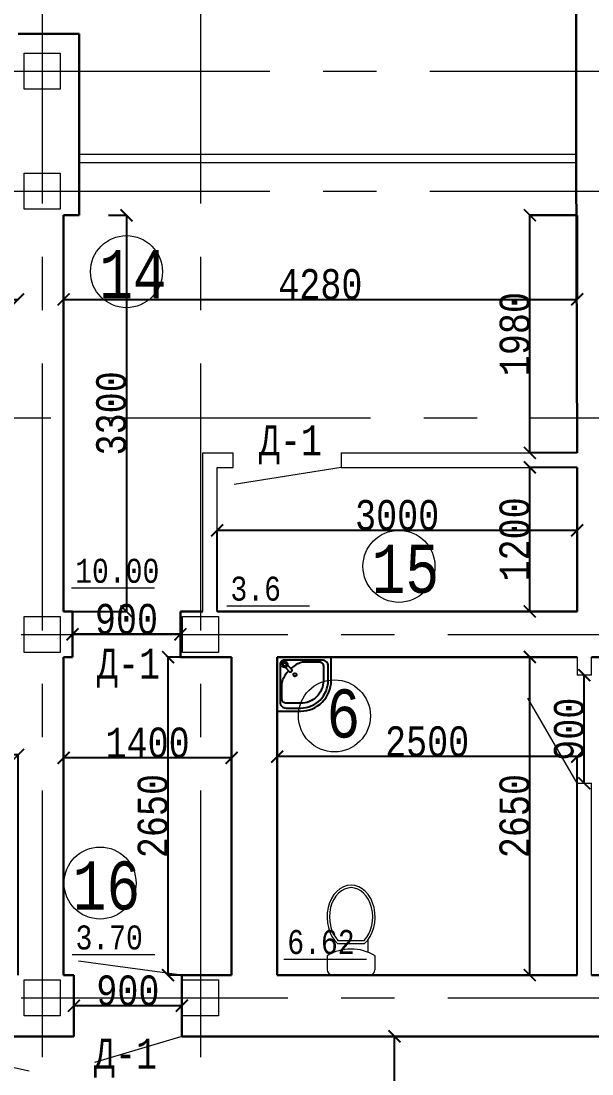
# Model space of a CAD drawing. Header units: millimetres. Extents: x -689206 to 4969298, y -1019800 to 703299.
# Drawn here: x 392373 to 397132, y -618036 to -609266 of the extents above; entities that cross this region are included whole.
import ezdxf

# ---------------------------------------------------------------- set-up
doc = ezdxf.new("R2010")
doc.units = ezdxf.units.MM
doc.linetypes.add('JIS_02_4.0', pattern=[5.5, 4, -1.5])
doc.linetypes.add('осеваяX2', pattern=[101.6, 63.5, -12.7, 12.7, -12.7])
for name, color, linetype in [('SANTEH', 7, 'Continuous'), ('Сантехника', 7, 'Continuous'), ('четотам', 7, 'Continuous')]:
    doc.layers.add(name, color=color, linetype=linetype)
for name, color, linetype, lineweight in [('WC', 170, 'Continuous', 9), ('несущие', 7, 'Continuous', 30), ('ОКНА', 250, 'Continuous', 20), ('ПЕРЕГОРОДКИ', 252, 'Continuous', 9), ('РАЗМЕРЫ', 7, 'Continuous', 9), ('сваи', 7, 'JIS_02_4.0', 30), ('стены', 7, 'Continuous', 20)]:
    doc.layers.add(name, color=color, linetype=linetype, lineweight=lineweight)
doc.styles.add('Аннотативный', font='isocteur.ttf', dxfattribs={"width": 0.7, "height": 250})
doc.dimstyles.new('Аннотативный', dxfattribs={"dimscale": 0, "dimtxt": 250, "dimasz": 100, "dimexe": 1.25, "dimexo": 0.625, "dimtad": 1, "dimdec": 0, "dimtxsty": 'Аннотативный', "dimblk": 'ARCHTICK', "dimcen": 2.5, "dimadec": 0, "dimazin": 0, "dimtfac": 1, "dimtdec": 0, "dimtmove": 0, "dimatfit": 3, "dimfxl": 1, "dimarcsym": 0})

# ---------------------------------------------------------------- blocks, each defined once
blk = doc.blocks.new('_ArchTick')
at = {"color": 0, "linetype": 'ByBlock', "const_width": 0.15}
blk.add_lwpolyline([(-0.5, -0.5), (0.5, 0.5)], dxfattribs=at)
blk = doc.blocks.new('*D3698')
at = {"layer": 'Defpoints', "color": 0, "lineweight": 0, "transparency": 16777216}
for p in [(388947.9, -611584.4), (392347.9, -611584.4), (392347.9, -611584.4)]:
    blk.add_point(p, dxfattribs=at)
at = {"layer": 'стены', "color": 0, "lineweight": -2, "transparency": 16777216}
for p, q in [((388947.9, -611584.4), (392347.9, -611584.4)), ((388947.9, -611585), (388947.9, -611585.6)), ((392347.9, -611583.8), (392347.9, -611583.1))]:
    blk.add_line(p, q, dxfattribs=at)
at = {"layer": 'стены', "color": 0, "lineweight": -2, "transparency": 16777216, "xscale": 100, "yscale": 100, "zscale": 100, "rotation": 180}
blk.add_blockref('_ArchTick', (388947.9, -611584.4), dxfattribs=at)
at = {"layer": 'стены', "color": 0, "lineweight": -2, "transparency": 16777216, "xscale": 100, "yscale": 100, "zscale": 100}
blk.add_blockref('_ArchTick', (392347.9, -611584.4), dxfattribs=at)
at = {"layer": 'стены', "color": 0, "lineweight": 5, "transparency": 16777216, "insert": (390647.9, -611458.8), "char_height": 250, "attachment_point": 5, "style": 'Аннотативный'}
blk.add_mtext('3400', dxfattribs=at)
blk = doc.blocks.new('*D3716')
at = {"layer": 'Defpoints', "color": 0, "lineweight": 0, "transparency": 16777216}
for p in [(392727.9, -610883.6), (397007.9, -610883.6), (397007.9, -611584.4)]:
    blk.add_point(p, dxfattribs=at)
at = {"layer": 'РАЗМЕРЫ', "color": 0, "lineweight": -2, "transparency": 16777216}
for p, q in [((392727.9, -610884.3), (392727.9, -611585.6)), ((397007.9, -610884.3), (397007.9, -611585.6)), ((392727.9, -611584.4), (397007.9, -611584.4))]:
    blk.add_line(p, q, dxfattribs=at)
at = {"layer": 'РАЗМЕРЫ', "color": 0, "lineweight": -2, "transparency": 16777216, "xscale": 100, "yscale": 100, "zscale": 100, "rotation": 180}
blk.add_blockref('_ArchTick', (392727.9, -611584.4), dxfattribs=at)
at = {"layer": 'РАЗМЕРЫ', "color": 0, "lineweight": -2, "transparency": 16777216, "xscale": 100, "yscale": 100, "zscale": 100}
blk.add_blockref('_ArchTick', (397007.9, -611584.4), dxfattribs=at)
at = {"layer": 'РАЗМЕРЫ', "color": 0, "lineweight": 5, "transparency": 16777216, "insert": (394867.9, -611458.8), "char_height": 250, "attachment_point": 5, "style": 'Аннотативный'}
blk.add_mtext('4280', dxfattribs=at)
blk = doc.blocks.new('*D3628')
at = {"layer": 'Defpoints', "color": 0, "lineweight": 0, "transparency": 16777216}
for p in [(394507.9, -614563.6), (396613.7, -614563.6), (394507.9, -617213.1)]:
    blk.add_point(p, dxfattribs=at)
at = {"layer": 'ОКНА', "color": 0, "lineweight": -2, "transparency": 16777216}
for p, q in [((394508.6, -614563.6), (396614.9, -614563.6)), ((396613.7, -617213.1), (396613.7, -614563.6)), ((394508.6, -617213.1), (396614.9, -617213.1))]:
    blk.add_line(p, q, dxfattribs=at)
at = {"layer": 'ОКНА', "color": 0, "lineweight": -2, "transparency": 16777216, "xscale": 100, "yscale": 100, "zscale": 100}
for p, rotation in [((396613.7, -614563.6), 90), ((396613.7, -617213.1), 270)]:
    blk.add_blockref('_ArchTick', p, dxfattribs=dict(at, rotation=rotation))
at = {"layer": 'ОКНА', "color": 0, "lineweight": 5, "transparency": 16777216, "insert": (396488.1, -615888.4), "char_height": 250, "attachment_point": 5, "rotation": 90, "style": 'Аннотативный'}
blk.add_mtext('2650', dxfattribs=at)
blk = doc.blocks.new('*D3629')
at = {"layer": 'Defpoints', "color": 0, "lineweight": 0, "transparency": 16777216}
for p in [(394507.9, -615393.3), (394507.9, -617213.1), (397007.9, -617213.1)]:
    blk.add_point(p, dxfattribs=at)
at = {"layer": 'ОКНА', "color": 0, "lineweight": -2, "transparency": 16777216}
for p, q in [((394507.9, -617212.5), (394507.9, -615392.1)), ((397007.9, -615393.3), (394507.9, -615393.3)), ((397007.9, -617212.5), (397007.9, -615392.1))]:
    blk.add_line(p, q, dxfattribs=at)
at = {"layer": 'ОКНА', "color": 0, "lineweight": -2, "transparency": 16777216, "xscale": 100, "yscale": 100, "zscale": 100, "rotation": 180}
blk.add_blockref('_ArchTick', (394507.9, -615393.3), dxfattribs=at)
at = {"layer": 'ОКНА', "color": 0, "lineweight": -2, "transparency": 16777216, "xscale": 100, "yscale": 100, "zscale": 100}
blk.add_blockref('_ArchTick', (397007.9, -615393.3), dxfattribs=at)
at = {"layer": 'ОКНА', "color": 0, "lineweight": 5, "transparency": 16777216, "insert": (395757.9, -615267.7), "char_height": 250, "attachment_point": 5, "style": 'Аннотативный'}
blk.add_mtext('2500', dxfattribs=at)
blk = doc.blocks.new('*D3613')
at = {"layer": 'Defpoints', "color": 0, "lineweight": 0, "transparency": 16777216}
for p in [(390942.9, -615378.8), (390942.9, -617213.1), (392347.9, -617213.1)]:
    blk.add_point(p, dxfattribs=at)
at = {"layer": 'ПЕРЕГОРОДКИ', "color": 0, "lineweight": -2, "transparency": 16777216}
for p, q in [((390942.9, -617212.5), (390942.9, -615377.6)), ((392347.9, -615378.8), (390942.9, -615378.8)), ((392347.9, -617212.5), (392347.9, -615377.6))]:
    blk.add_line(p, q, dxfattribs=at)
at = {"layer": 'ПЕРЕГОРОДКИ', "color": 0, "lineweight": -2, "transparency": 16777216, "xscale": 100, "yscale": 100, "zscale": 100, "rotation": 180}
blk.add_blockref('_ArchTick', (390942.9, -615378.8), dxfattribs=at)
at = {"layer": 'ПЕРЕГОРОДКИ', "color": 0, "lineweight": -2, "transparency": 16777216, "xscale": 100, "yscale": 100, "zscale": 100}
blk.add_blockref('_ArchTick', (392347.9, -615378.8), dxfattribs=at)
at = {"layer": 'ПЕРЕГОРОДКИ', "color": 0, "lineweight": 5, "transparency": 16777216, "insert": (391700.2, -615253.2), "char_height": 250, "attachment_point": 5, "style": 'Аннотативный'}
blk.add_mtext('1400', dxfattribs=at)
blk = doc.blocks.new('*D3614')
at = {"layer": 'Defpoints', "color": 0, "lineweight": 0, "transparency": 16777216}
for p in [(394127.9, -614563.6), (393597.9, -617213.1), (394127.9, -617213.1)]:
    blk.add_point(p, dxfattribs=at)
at = {"layer": 'ПЕРЕГОРОДКИ', "color": 0, "lineweight": -2, "transparency": 16777216}
for p, q in [((394127.3, -614563.6), (393596.6, -614563.6)), ((393597.9, -614563.6), (393597.9, -617213.1)), ((394127.3, -617213.1), (393596.6, -617213.1))]:
    blk.add_line(p, q, dxfattribs=at)
at = {"layer": 'ПЕРЕГОРОДКИ', "color": 0, "lineweight": -2, "transparency": 16777216, "xscale": 100, "yscale": 100, "zscale": 100}
for p, rotation in [((393597.9, -614563.6), 90), ((393597.9, -617213.1), 270)]:
    blk.add_blockref('_ArchTick', p, dxfattribs=dict(at, rotation=rotation))
at = {"layer": 'ПЕРЕГОРОДКИ', "color": 0, "lineweight": 5, "transparency": 16777216, "insert": (393472.2, -615888.4), "char_height": 250, "attachment_point": 5, "rotation": 90, "style": 'Аннотативный'}
blk.add_mtext('2650', dxfattribs=at)
blk = doc.blocks.new('*D3615')
at = {"layer": 'Defpoints', "color": 0, "lineweight": 0, "transparency": 16777216}
for p in [(392727.9, -615403.3), (392727.9, -617213.1), (394127.9, -617213.1)]:
    blk.add_point(p, dxfattribs=at)
at = {"layer": 'ПЕРЕГОРОДКИ', "color": 0, "lineweight": -2, "transparency": 16777216}
for p, q in [((392727.9, -617212.5), (392727.9, -615402.1)), ((394127.9, -615403.3), (392727.9, -615403.3)), ((394127.9, -617212.5), (394127.9, -615402.1))]:
    blk.add_line(p, q, dxfattribs=at)
at = {"layer": 'ПЕРЕГОРОДКИ', "color": 0, "lineweight": -2, "transparency": 16777216, "xscale": 100, "yscale": 100, "zscale": 100, "rotation": 180}
blk.add_blockref('_ArchTick', (392727.9, -615403.3), dxfattribs=at)
at = {"layer": 'ПЕРЕГОРОДКИ', "color": 0, "lineweight": -2, "transparency": 16777216, "xscale": 100, "yscale": 100, "zscale": 100}
blk.add_blockref('_ArchTick', (394127.9, -615403.3), dxfattribs=at)
at = {"layer": 'ПЕРЕГОРОДКИ', "color": 0, "lineweight": 5, "transparency": 16777216, "insert": (393427.9, -615277.7), "char_height": 250, "attachment_point": 5, "style": 'Аннотативный'}
blk.add_mtext('1400', dxfattribs=at)
blk = doc.blocks.new('*D3638')
at = {"layer": 'Defpoints', "color": 0, "linetype": 'ByBlock', "lineweight": 0, "transparency": 16777216}
for p in [(392813.3, -617468.1), (392813.3, -617468.1), (393713.3, -617468.1)]:
    blk.add_point(p, dxfattribs=at)
at = {"layer": 'РАЗМЕРЫ', "color": 0, "linetype": 'ByBlock', "lineweight": -2, "transparency": 16777216}
for p, q in [((392813.3, -617467.5), (392813.3, -617466.8)), ((393713.3, -617468.1), (392813.3, -617468.1)), ((393713.3, -617467.5), (393713.3, -617466.8))]:
    blk.add_line(p, q, dxfattribs=at)
at = {"layer": 'РАЗМЕРЫ', "color": 0, "linetype": 'ByBlock', "lineweight": -2, "transparency": 16777216, "xscale": 100, "yscale": 100, "zscale": 100, "rotation": 180}
blk.add_blockref('_ArchTick', (392813.3, -617468.1), dxfattribs=at)
at = {"layer": 'РАЗМЕРЫ', "color": 0, "linetype": 'ByBlock', "lineweight": -2, "transparency": 16777216, "xscale": 100, "yscale": 100, "zscale": 100}
blk.add_blockref('_ArchTick', (393713.3, -617468.1), dxfattribs=at)
at = {"layer": 'РАЗМЕРЫ', "color": 0, "linetype": 'ByBlock', "lineweight": 5, "transparency": 16777216, "insert": (393263.3, -617342.5), "char_height": 250, "attachment_point": 5, "style": 'Аннотативный'}
blk.add_mtext('900', dxfattribs=at)
blk = doc.blocks.new('*D3640')
at = {"layer": 'Defpoints', "color": 0, "linetype": 'ByBlock', "lineweight": 0, "transparency": 16777216}
for p in [(392801.9, -614373.6), (392801.9, -614375.7), (393701.9, -614375.7)]:
    blk.add_point(p, dxfattribs=at)
at = {"layer": 'РАЗМЕРЫ', "color": 0, "linetype": 'ByBlock', "lineweight": -2, "transparency": 16777216}
for p, q in [((392801.9, -614375), (392801.9, -614372.4)), ((393701.9, -614373.6), (392801.9, -614373.6)), ((393701.9, -614375), (393701.9, -614372.4))]:
    blk.add_line(p, q, dxfattribs=at)
at = {"layer": 'РАЗМЕРЫ', "color": 0, "linetype": 'ByBlock', "lineweight": -2, "transparency": 16777216, "xscale": 100, "yscale": 100, "zscale": 100, "rotation": 180}
blk.add_blockref('_ArchTick', (392801.9, -614373.6), dxfattribs=at)
at = {"layer": 'РАЗМЕРЫ', "color": 0, "linetype": 'ByBlock', "lineweight": -2, "transparency": 16777216, "xscale": 100, "yscale": 100, "zscale": 100}
blk.add_blockref('_ArchTick', (393701.9, -614373.6), dxfattribs=at)
at = {"layer": 'РАЗМЕРЫ', "color": 0, "linetype": 'ByBlock', "lineweight": 5, "transparency": 16777216, "insert": (393251.9, -614248), "char_height": 250, "attachment_point": 5, "style": 'Аннотативный'}
blk.add_mtext('900', dxfattribs=at)
blk = doc.blocks.new('*D3641')
at = {"layer": 'Defpoints', "color": 0, "linetype": 'ByBlock', "lineweight": 0, "transparency": 16777216}
for p in [(397067.9, -614714.6), (397067.9, -614714.6), (397067.9, -615614.6)]:
    blk.add_point(p, dxfattribs=at)
at = {"layer": 'РАЗМЕРЫ', "color": 0, "linetype": 'ByBlock', "lineweight": -2, "transparency": 16777216}
for p, q in [((397067.9, -615614.6), (397067.9, -614714.6)), ((397068.6, -614714.6), (397069.2, -614714.6)), ((397068.6, -615614.6), (397069.2, -615614.6))]:
    blk.add_line(p, q, dxfattribs=at)
at = {"layer": 'РАЗМЕРЫ', "color": 0, "linetype": 'ByBlock', "lineweight": -2, "transparency": 16777216, "xscale": 100, "yscale": 100, "zscale": 100}
for p, rotation in [((397067.9, -614714.6), 90), ((397067.9, -615614.6), 270)]:
    blk.add_blockref('_ArchTick', p, dxfattribs=dict(at, rotation=rotation))
at = {"layer": 'РАЗМЕРЫ', "color": 0, "linetype": 'ByBlock', "lineweight": 5, "transparency": 16777216, "insert": (396942.3, -615164.6), "char_height": 250, "attachment_point": 5, "rotation": 90, "style": 'Аннотативный'}
blk.add_mtext('900', dxfattribs=at)
blk = doc.blocks.new('*D3728')
at = {"layer": 'Defpoints', "color": 0, "linetype": 'ByBlock', "lineweight": 9, "transparency": 16777216}
for p in [(393102.5, -610883.6), (392727.9, -614183.6), (393251.9, -614183.6)]:
    blk.add_point(p, dxfattribs=at)
at = {"layer": 'РАЗМЕРЫ', "color": 0, "linetype": 'ByBlock', "lineweight": -2, "transparency": 16777216}
for p, q in [((393103.2, -610883.6), (393253.2, -610883.6)), ((393251.9, -610883.6), (393251.9, -614183.6)), ((392728.6, -614183.6), (393253.2, -614183.6))]:
    blk.add_line(p, q, dxfattribs=at)
at = {"layer": 'РАЗМЕРЫ', "color": 0, "linetype": 'ByBlock', "lineweight": -2, "transparency": 16777216, "xscale": 100, "yscale": 100, "zscale": 100}
for p, rotation in [((393251.9, -610883.6), 90), ((393251.9, -614183.6), 270)]:
    blk.add_blockref('_ArchTick', p, dxfattribs=dict(at, rotation=rotation))
at = {"layer": 'РАЗМЕРЫ', "color": 0, "linetype": 'ByBlock', "lineweight": 5, "transparency": 16777216, "insert": (393126.3, -612533.6), "char_height": 250, "attachment_point": 5, "rotation": 90, "style": 'Аннотативный'}
blk.add_mtext('3300', dxfattribs=at)
blk = doc.blocks.new('*D3729')
at = {"layer": 'Defpoints', "color": 0, "linetype": 'ByBlock', "lineweight": 9, "transparency": 16777216}
for p in [(396614.9, -610883.6), (396811.4, -610883.6), (397007.9, -612863.6)]:
    blk.add_point(p, dxfattribs=at)
at = {"layer": 'РАЗМЕРЫ', "color": 0, "linetype": 'ByBlock', "lineweight": -2, "transparency": 16777216}
for p, q in [((396810.8, -610883.6), (396613.7, -610883.6)), ((396614.9, -612863.6), (396614.9, -610883.6)), ((397007.3, -612863.6), (396613.7, -612863.6))]:
    blk.add_line(p, q, dxfattribs=at)
at = {"layer": 'РАЗМЕРЫ', "color": 0, "linetype": 'ByBlock', "lineweight": -2, "transparency": 16777216, "xscale": 100, "yscale": 100, "zscale": 100}
for p, rotation in [((396614.9, -610883.6), 90), ((396614.9, -612863.6), 270)]:
    blk.add_blockref('_ArchTick', p, dxfattribs=dict(at, rotation=rotation))
at = {"layer": 'РАЗМЕРЫ', "color": 0, "linetype": 'ByBlock', "lineweight": 5, "transparency": 16777216, "insert": (396489.3, -611873.6), "char_height": 250, "attachment_point": 5, "rotation": 90, "style": 'Аннотативный'}
blk.add_mtext('1980', dxfattribs=at)
blk = doc.blocks.new('*D3730')
at = {"layer": 'Defpoints', "color": 0, "linetype": 'ByBlock', "lineweight": 0, "transparency": 16777216}
for p in [(396613.7, -612983.6), (397007.9, -612983.6), (397007.9, -614183.6)]:
    blk.add_point(p, dxfattribs=at)
at = {"layer": 'РАЗМЕРЫ', "color": 0, "linetype": 'ByBlock', "lineweight": -2, "transparency": 16777216}
for p, q in [((397007.3, -612983.6), (396612.4, -612983.6)), ((396613.7, -614183.6), (396613.7, -612983.6)), ((397007.3, -614183.6), (396612.4, -614183.6))]:
    blk.add_line(p, q, dxfattribs=at)
at = {"layer": 'РАЗМЕРЫ', "color": 0, "linetype": 'ByBlock', "lineweight": -2, "transparency": 16777216, "xscale": 100, "yscale": 100, "zscale": 100}
for p, rotation in [((396613.7, -612983.6), 90), ((396613.7, -614183.6), 270)]:
    blk.add_blockref('_ArchTick', p, dxfattribs=dict(at, rotation=rotation))
at = {"layer": 'РАЗМЕРЫ', "color": 0, "linetype": 'ByBlock', "lineweight": 5, "transparency": 16777216, "insert": (396488.1, -613583.6), "char_height": 250, "attachment_point": 5, "rotation": 90, "style": 'Аннотативный'}
blk.add_mtext('1200', dxfattribs=at)
blk = doc.blocks.new('*D3731')
at = {"layer": 'Defpoints', "color": 0, "linetype": 'ByBlock', "lineweight": 0, "transparency": 16777216}
for p in [(394007.9, -613508), (394007.9, -614183.6), (397007.9, -614183.6)]:
    blk.add_point(p, dxfattribs=at)
at = {"layer": 'РАЗМЕРЫ', "color": 0, "linetype": 'ByBlock', "lineweight": -2, "transparency": 16777216}
for p, q in [((394007.9, -614183), (394007.9, -613506.8)), ((397007.9, -613508), (394007.9, -613508)), ((397007.9, -614183), (397007.9, -613506.8))]:
    blk.add_line(p, q, dxfattribs=at)
at = {"layer": 'РАЗМЕРЫ', "color": 0, "linetype": 'ByBlock', "lineweight": -2, "transparency": 16777216, "xscale": 100, "yscale": 100, "zscale": 100, "rotation": 180}
blk.add_blockref('_ArchTick', (394007.9, -613508), dxfattribs=at)
at = {"layer": 'РАЗМЕРЫ', "color": 0, "linetype": 'ByBlock', "lineweight": -2, "transparency": 16777216, "xscale": 100, "yscale": 100, "zscale": 100}
blk.add_blockref('_ArchTick', (397007.9, -613508), dxfattribs=at)
at = {"layer": 'РАЗМЕРЫ', "color": 0, "linetype": 'ByBlock', "lineweight": 5, "transparency": 16777216, "insert": (395507.9, -613382.4), "char_height": 250, "attachment_point": 5, "style": 'Аннотативный'}
blk.add_mtext('3000', dxfattribs=at)
blk = doc.blocks.new('*D3764')
at = {"layer": 'Defpoints', "color": 0, "linetype": 'ByBlock', "lineweight": 0, "ltscale": 35, "transparency": 16777216}
for p in [(395486.5, -617723.1), (395663.5, -617723.1), (395663.5, -619162.1)]:
    blk.add_point(p, dxfattribs=at)
at = {"layer": 'РАЗМЕРЫ', "color": 0, "linetype": 'ByBlock', "lineweight": -2, "ltscale": 35, "transparency": 16777216}
for p, q in [((395662.9, -617723.1), (395485.3, -617723.1)), ((395486.5, -619162.1), (395486.5, -617723.1)), ((395662.9, -619162.1), (395485.3, -619162.1))]:
    blk.add_line(p, q, dxfattribs=at)
at = {"layer": 'РАЗМЕРЫ', "color": 0, "linetype": 'ByBlock', "lineweight": -2, "ltscale": 35, "transparency": 16777216, "xscale": 100, "yscale": 100, "zscale": 100}
for p, rotation in [((395486.5, -617723.1), 90), ((395486.5, -619162.1), 270)]:
    blk.add_blockref('_ArchTick', p, dxfattribs=dict(at, rotation=rotation))
at = {"layer": 'РАЗМЕРЫ', "color": 0, "linetype": 'ByBlock', "lineweight": 5, "ltscale": 35, "transparency": 16777216, "insert": (395360.9, -618442.6), "char_height": 250, "attachment_point": 5, "rotation": 90, "style": 'Аннотативный'}
blk.add_mtext('1439', dxfattribs=at)
blk = doc.blocks.new('unitaz')
at = {"ltscale": 150}
for p, q in [((295.7, 142.2), (190.1, 142.3)), ((293, -140.3), (190.9, -140.2))]:
    blk.add_line(p, q, dxfattribs=at)
for p, q in [((263.5, 112.9), (263.5, -113.1)), ((289.4, 109.6), (289.4, -109.8))]:
    blk.add_line(p, q)
blk.add_lwpolyline([(161.5, 200), (50.1, 200, 0.414214), (0, 150), (0, -150, 0.414214), (49.9, -200), (161.4, -200)], format="xyb", dxfattribs=at)
blk.add_arc((-168.6, 0), 385.9, 328.76769, 31.20264, dxfattribs=at)
for major_axis, ratio, start_param, end_param in [((266.4, -0.1), 0.753407, 3.739816, 8.826911), ((245, -0.1), 0.734694, 3.796966, 8.769752)]:
    blk.add_ellipse((483.6, -0.1), major_axis=major_axis, ratio=ratio, start_param=start_param, end_param=end_param, dxfattribs=at)
blk = doc.blocks.new('s_23')
at = {"layer": 'SANTEH'}
for p, q in [((-122.1, 118.2), (-120.2, 120.2)), ((-86.2, 68.1), (-122.1, 104.1)), ((-118.2, 122.1), (-120.2, 120.2)), ((-68.1, 86.2), (-104.1, 122.1)), ((-56.1, 38), (-57.4, 39.3)), ((-42, 38), (-40, 40)), ((-38, 42), (-40, 40)), ((-38, 56.1), (-39.3, 57.4))]:
    blk.add_line(p, q, dxfattribs=at)
for points in [[(0, 0), (0, 450), (-196.8, 450, 0.414214), (-450, 196.8), (-450, 0)], [(-425, 75, 0.414214), (-375, 25), (-60, 25, 0.414214), (-25, 60), (-25, 375, 0.414214), (-75, 425), (-196.8, 425, 0.414214), (-425, 196.8)]]:
    blk.add_lwpolyline(points, format="xyb", close=True, dxfattribs=at)
blk.add_lwpolyline([(-175.5, 52.5, -0.127167), (-223.9, 40), (-350.3, 40, -0.414214), (-385.3, 75), (-385.3, 196.2, -0.414214), (-196.2, 385.3), (-75, 385.3, -0.414214), (-40, 350.3), (-40, 223.9, -0.127167), (-52.5, 175.5)], format="xyb", dxfattribs=at)
for centre, radius in [((-147.8, 147.8), 14), ((-62.8, 62.8), 24), ((-62.8, 62.8), 14)]:
    blk.add_circle(centre, radius, dxfattribs=at)
for centre, radius, start, end in [((-328.2, 328.2), 315.2, 317.3246, 331.01098), ((-328.2, 328.2), 315.2, 298.98902, 312.6754), ((-115.1, 111.1), 10, 135, 225), ((-111.1, 115.1), 10, 45, 135), ((-49, 45.1), 10, 225, 315), ((-45.1, 49), 10, 315, 45)]:
    blk.add_arc(centre, radius, start, end, dxfattribs=at)

msp = doc.modelspace()

# ---------------------------------------------------------------- linework, layer by layer
at = {"layer": 'несущие', "color": 0}
for p, q in [((394127.9, -616563.6), (394127.9, -617213.1)), ((394507.9, -616563.6), (394507.9, -617213.1)), ((392727.9, -617213.1), (392813.3, -617213.1)), ((392813.3, -617213.1), (392813.3, -617723.1)), ((393713.3, -617213.1), (394127.9, -617213.1)), ((393713.3, -617213.1), (393713.3, -617723.1)), ((394507.9, -617213.1), (396927.4, -617213.1)), ((396927.4, -617213.1), (397007.9, -617213.1)), ((397127.9, -617213.1), (397227.9, -617213.1)), ((392277.7, -617723.1), (392813.3, -617723.1)), ((393713.3, -617723.1), (397283, -617723.1))]:
    msp.add_line(p, q, dxfattribs=at)
at = {"layer": 'ОКНА', "color": 0}
msp.add_line((392801.9, -614183.6), (392801.9, -614563.6), dxfattribs=at)
at = {"layer": 'РАЗМЕРЫ', "linetype": 'осеваяX2', "lineweight": 5, "ltscale": 35}
for p, q in [((392547.9, -605006.7), (392547.9, -654848)), ((423735.2, -612573.6), (356665.2, -612573.6))]:
    msp.add_line(p, q, dxfattribs=at)
at = {"layer": 'РАЗМЕРЫ', "linetype": 'ByBlock', "lineweight": 20}
for p, q in [((397007.9, -612863.6), (397007.9, -612683.6)), ((397007.9, -614183.6), (397007.9, -612983.6)), ((397007.9, -614183.6), (394007.9, -614183.6)), ((397007.9, -614183.6), (394507.9, -614183.6)), ((393713.3, -617213.1), (392852.2, -617096.2))]:
    msp.add_line(p, q, dxfattribs=at)
at = {"layer": 'РАЗМЕРЫ', "linetype": 'ByBlock', "lineweight": 13}
for p, q in [((393887.9, -614183.6), (393887.9, -612863.6)), ((393887.9, -612863.6), (394142.5, -612863.6)), ((394142.5, -612983.6), (394142.5, -612863.6)), ((395042.5, -612863.6), (397007.9, -612863.6)), ((395042.5, -612863.6), (395042.5, -612983.6)), ((394007.9, -614183.6), (394007.9, -612983.6)), ((394007.9, -612983.6), (394142.5, -612983.6)), ((395042.5, -612983.6), (397007.9, -612983.6))]:
    msp.add_line(p, q, dxfattribs=at)
at = {"layer": 'РАЗМЕРЫ', "linetype": 'ByBlock', "lineweight": 9}
msp.add_line((395042.5, -612983.6), (394150, -613126.8), dxfattribs=at)
at = {"layer": 'РАЗМЕРЫ'}
for p, q in [((392794.9, -613988), (393484.2, -613988)), ((394089.4, -614136.5), (394778.6, -614136.5)), ((392797.8, -617042.2), (393487.1, -617042.2)), ((394563.2, -617079.7), (395252.5, -617079.7))]:
    msp.add_line(p, q, dxfattribs=at)
at = {"layer": 'сваи', "linetype": 'ByBlock', "lineweight": 9, "ltscale": 35}
for p, q in [((391079, -617723.1), (392441, -618008.9)), ((393713.3, -617723.1), (392985.2, -617940.3))]:
    msp.add_line(p, q, dxfattribs=at)
at = {"layer": 'стены', "linetype": 'осеваяX2', "lineweight": 5, "ltscale": 35}
for p, q in [((393867.9, -605006.7), (393867.9, -654848)), ((356665.2, -609683.6), (423867.9, -609683.6)), ((356665.2, -610683.6), (423867.9, -610683.6)), ((356815.2, -614375.7), (423867.9, -614375.7)), ((356815.2, -617403.1), (423867.9, -617403.1))]:
    msp.add_line(p, q, dxfattribs=at)
at = {"layer": 'стены', "lineweight": 30}
for p, q in [((396999.9, -607865.7), (396999.9, -610373.7)), ((392347.9, -609373.6), (392857.9, -609373.6)), ((392857.9, -610883.6), (392857.9, -609373.6)), ((397007.9, -612863.6), (396999.9, -610373.7)), ((392727.9, -614183.6), (392727.9, -610883.6)), ((392857.9, -610883.6), (392727.9, -610883.6)), ((397007.9, -614183.6), (397007.9, -612983.6)), ((392727.9, -614183.6), (392801.9, -614183.6)), ((392801.9, -614183.6), (392801.9, -614563.6)), ((393701.9, -614183.6), (393887.9, -614183.6)), ((393701.9, -614563.6), (393701.9, -614183.6)), ((394007.9, -614183.6), (397007.9, -614183.6)), ((392727.9, -614563.6), (392801.9, -614563.6)), ((392727.9, -614563.6), (392727.9, -617213.1)), ((393701.9, -614563.6), (394127.9, -614563.6)), ((394127.9, -614563.6), (394127.9, -616563.6)), ((394127.9, -614563.6), (394127.9, -616563.6)), ((397007.9, -614563.6), (394507.9, -614563.6)), ((394507.9, -614563.6), (394507.9, -616183.6)), ((397127.9, -614563.6), (397397.9, -614563.6)), ((394507.9, -616183.6), (394507.9, -616563.6))]:
    msp.add_line(p, q, dxfattribs=at)
at = {"layer": 'стены', "lineweight": 13}
for p, q in [((392857.9, -610373.7), (396999.9, -610373.7)), ((392857.9, -610443.7), (396999.9, -610443.7))]:
    msp.add_line(p, q, dxfattribs=at)
at = {"layer": 'стены', "color": 7, "lineweight": 30, "true_color": 0xffffff}
msp.add_line((396614.9, -610883.6), (397007.9, -610883.6), dxfattribs=at)
at = {"layer": 'стены'}
for p, q in [((392727.9, -614563.6), (392801.9, -614563.6)), ((394001.9, -614563.6), (394127.9, -614563.6)), ((394127.9, -616138), (394127.9, -614563.6)), ((394507.9, -616563.6), (394507.9, -614563.6)), ((394507.9, -616563.6), (394507.9, -614563.6)), ((397007.9, -614563.6), (397007.9, -614714.6)), ((397127.9, -614714.6), (397127.9, -614563.6)), ((397127.9, -614714.6), (397007.9, -614714.6)), ((397007.9, -615614.6), (397007.9, -617213.1)), ((397007.9, -615614.6), (397127.9, -615614.6)), ((397127.9, -617213.1), (397127.9, -615614.6)), ((394127.9, -616183.6), (394127.9, -616138))]:
    msp.add_line(p, q, dxfattribs=at)
at = {"layer": 'стены', "lineweight": 9}
msp.add_line((397007.9, -615614.6), (396598.5, -614905.6), dxfattribs=at)
at = {"layer": 'стены', "lineweight": 20}
for points in [[(392397.9, -609533.6), (392697.9, -609533.6), (392697.9, -609833.6), (392397.9, -609833.6)], [(392397.9, -610533.6), (392697.9, -610533.6), (392697.9, -610833.6), (392397.9, -610833.6)], [(392397.9, -614225.7), (392697.9, -614225.7), (392697.9, -614525.7), (392397.9, -614525.7)], [(393717.9, -614225.7), (394017.9, -614225.7), (394017.9, -614525.7), (393717.9, -614525.7)], [(392397.9, -617253.1), (392697.9, -617253.1), (392697.9, -617553.1), (392397.9, -617553.1)], [(393717.9, -617253.1), (394017.9, -617253.1), (394017.9, -617553.1), (393717.9, -617553.1)]]:
    msp.add_lwpolyline(points, close=True, dxfattribs=at)
at = {"layer": 'четотам', "lineweight": 13}
for centre in [(393251.9, -611353.3), (395523, -613807.8), (394985.2, -615053.3), (393031.5, -616445.9)]:
    msp.add_circle(centre, 300, dxfattribs=at)

# ---------------------------------------------------------------- block references
at = {"layer": 'WC', "color": 0, "rotation": 89.99999999999999}
msp.add_blockref('unitaz', (395123.9, -617213.1), dxfattribs=at)
at = {"layer": 'Сантехника', "color": 0, "lineweight": -2, "rotation": 180}
msp.add_blockref('s_23', (394507.9, -614563.6), dxfattribs=at)

# ---------------------------------------------------------------- texts
at = {"layer": 'РАЗМЕРЫ', "lineweight": 13, "ltscale": 150, "char_height": 401.1, "width": 1460, "attachment_point": 1, "style": 'Аннотативный'}
for s, insert in [('14', (393023.9, -611173.4)), ('15', (395295, -613627.8)), ('6', (394919.1, -614833)), ('16', (392803.5, -616266))]:
    msp.add_mtext(s, dxfattribs=dict(at, insert=insert))
at = {"layer": 'РАЗМЕРЫ', "lineweight": 20, "ltscale": 150, "char_height": 250, "width": 922.913, "attachment_point": 1, "style": 'Аннотативный'}
for insert in [(394355.2, -612632.8), (393005.2, -614492.8), (392980.4, -617741)]:
    msp.add_mtext('Д-1', dxfattribs=dict(at, insert=insert))
at = {"layer": 'РАЗМЕРЫ', "char_height": 200, "width": 656.117, "attachment_point": 1, "style": 'Аннотативный'}
for s, insert in [('10.00', (392824.2, -613745.2)), ('3.6', (394118.6, -613893.7)), ('3.70', (392827.1, -616799.4)), ('6.62', (394592.5, -616836.9))]:
    msp.add_mtext(s, dxfattribs=dict(at, insert=insert))

# ---------------------------------------------------------------- dimensions: what is measured, and where the dimension line sits
at = {"layer": 'ОКНА', "color": 0, "lineweight": 5}
dim = msp.add_aligned_dim(p1=(394507.9, -617213.1), p2=(394507.9, -614563.6), distance=-2105.8, text='2650', dimstyle='Аннотативный', dxfattribs=at)
dim.commit()
dim.dimension.update_dxf_attribs({"geometry": '*D3628', "text_midpoint": (396488.1, -615888.4)})
dim = msp.add_linear_dim(base=(394507.9, -615393.3), p1=(397007.9, -617213.1), p2=(394507.9, -617213.1), angle=180, dimstyle='Аннотативный', dxfattribs=at)
dim.commit()
dim.dimension.update_dxf_attribs({"geometry": '*D3629', "text_midpoint": (395757.9, -615393.3), "dimtype": 161})
at = {"layer": 'ПЕРЕГОРОДКИ', "color": 0, "lineweight": 5}
dim = msp.add_aligned_dim(p1=(394127.9, -614563.6), p2=(394127.9, -617213.1), distance=-530.1, text='2650', dimstyle='Аннотативный', dxfattribs=at)
dim.commit()
dim.dimension.update_dxf_attribs({"geometry": '*D3614', "text_midpoint": (393472.2, -615888.4)})
dim = msp.add_linear_dim(base=(390942.9, -615378.8), p1=(392347.9, -617213.1), p2=(390942.9, -617213.1), angle=180, text='1400', dimstyle='Аннотативный', dxfattribs=at)
dim.commit()
dim.dimension.update_dxf_attribs({"geometry": '*D3613', "text_midpoint": (391700.2, -615378.8), "dimtype": 161})
dim = msp.add_linear_dim(base=(392727.9, -615403.3), p1=(394127.9, -617213.1), p2=(392727.9, -617213.1), angle=180, dimstyle='Аннотативный', dxfattribs=at)
dim.commit()
dim.dimension.update_dxf_attribs({"geometry": '*D3615', "text_midpoint": (393427.9, -615403.3), "dimtype": 161})
at = {"layer": 'РАЗМЕРЫ', "linetype": 'ByBlock', "lineweight": 5}
for base, p1, p2, picture, middle in [((393251.9, -614183.6), (393102.5, -610883.6), (392727.9, -614183.6), '*D3728', (393126.3, -612533.6)), ((396614.9, -610883.6), (397007.9, -612863.6), (396811.4, -610883.6), '*D3729', (396489.3, -611873.6)), ((396613.7, -612983.6), (397007.9, -614183.6), (397007.9, -612983.6), '*D3730', (396488.1, -613583.6))]:
    dim = msp.add_linear_dim(base=base, p1=p1, p2=p2, angle=90, dimstyle='Аннотативный', dxfattribs=at)
    dim.commit()
    dim.dimension.update_dxf_attribs({"geometry": picture, "text_midpoint": middle})
at = {"layer": 'РАЗМЕРЫ', "lineweight": 5}
dim = msp.add_linear_dim(base=(397007.9, -611584.4), p1=(392727.9, -610883.6), p2=(397007.9, -610883.6), dimstyle='Аннотативный', dxfattribs=at)
dim.commit()
dim.dimension.update_dxf_attribs({"geometry": '*D3716', "text_midpoint": (394867.9, -611458.8)})
at = {"layer": 'РАЗМЕРЫ', "linetype": 'ByBlock', "lineweight": 5}
dim = msp.add_linear_dim(base=(394007.9, -613508), p1=(397007.9, -614183.6), p2=(394007.9, -614183.6), dimstyle='Аннотативный', dxfattribs=at)
dim.commit()
dim.dimension.update_dxf_attribs({"geometry": '*D3731', "text_midpoint": (395507.9, -613382.4)})
at = {"layer": 'РАЗМЕРЫ', "color": 18, "linetype": 'ByBlock', "lineweight": 5, "true_color": 0x000000}
for base, p1, p2, picture, middle in [((392801.9, -614373.6), (393701.9, -614375.7), (392801.9, -614375.7), '*D3640', (393251.9, -614248)), ((392813.3, -617468.1), (393713.3, -617468.1), (392813.3, -617468.1), '*D3638', (393263.3, -617342.5))]:
    dim = msp.add_linear_dim(base=base, p1=p1, p2=p2, dimstyle='Аннотативный', dxfattribs=at)
    dim.commit()
    dim.dimension.update_dxf_attribs({"geometry": picture, "text_midpoint": middle})
dim = msp.add_linear_dim(base=(397067.9, -614714.6), p1=(397067.9, -615614.6), p2=(397067.9, -614714.6), angle=90, dimstyle='Аннотативный', dxfattribs=at)
dim.commit()
dim.dimension.update_dxf_attribs({"geometry": '*D3641', "text_midpoint": (396942.3, -615164.6)})
at = {"layer": 'РАЗМЕРЫ', "linetype": 'ByBlock', "lineweight": 5, "ltscale": 35}
dim = msp.add_linear_dim(base=(395486.5, -617723.1), p1=(395663.5, -619162.1), p2=(395663.5, -617723.1), angle=90, dimstyle='Аннотативный', dxfattribs=at)
dim.commit()
dim.dimension.update_dxf_attribs({"geometry": '*D3764', "text_midpoint": (395360.9, -618442.6)})
at = {"layer": 'стены', "lineweight": 5}
dim = msp.add_aligned_dim(p1=(388947.9, -611584.4), p2=(392347.9, -611584.4), distance=0, dimstyle='Аннотативный', dxfattribs=at)
dim.commit()
dim.dimension.update_dxf_attribs({"geometry": '*D3698', "text_midpoint": (390647.9, -611458.8)})

doc.saveas('drawing.dxf')
